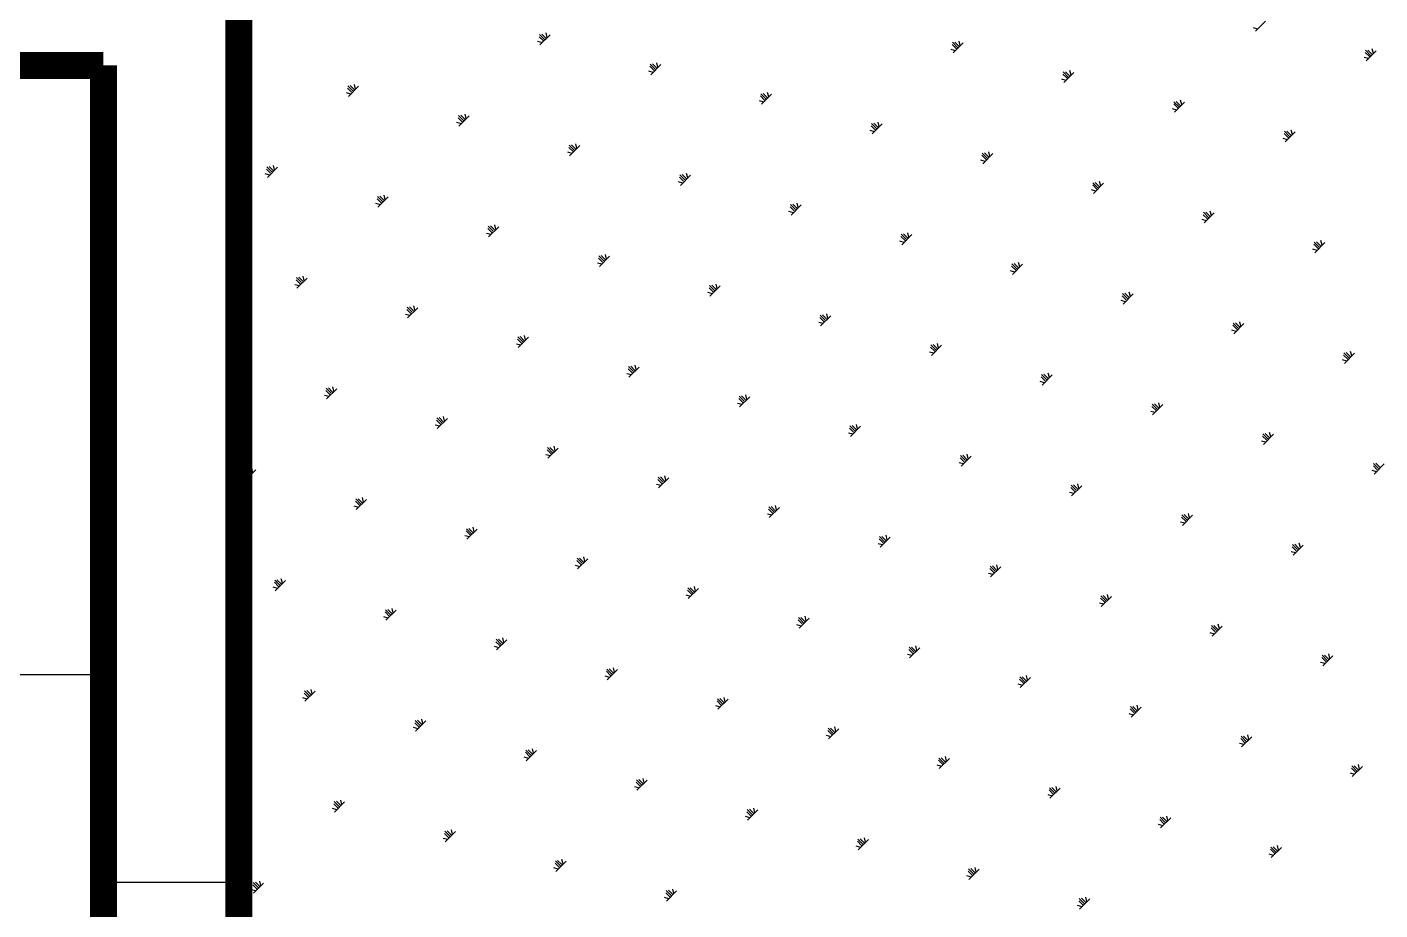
# Model space of a CAD drawing. Header units: millimetres. Extents: x -54.3 to 12.1, y 152.8 to 185.4.
# Drawn here: x -40.248 to -38.749, y 172.067 to 173.045 of the extents above; entities that cross this region are included whole.
import ezdxf

# ---------------------------------------------------------------- set-up
doc = ezdxf.new("R2010")
doc.units = ezdxf.units.MM
doc.header["$LTSCALE"] = 2
for name, color, linetype in [('ALFOMBRA', 101, 'Continuous'), ('AUXILIARES', 210, 'Continuous'), ('MUROS', 30, 'Continuous')]:
    doc.layers.add(name, color=color, linetype=linetype)

msp = doc.modelspace()

# ---------------------------------------------------------------- linework, layer by layer
msp.add_line((-40.1636, 172.3272), (-41.5006, 172.3272))
at = {"layer": 'ALFOMBRA'}
for p, q in [((-38.8868, 173.0402), (-38.8756, 173.0514)), ((-39.6761, 173.0297), (-39.6806, 173.0341)), ((-39.6747, 173.0311), (-39.6803, 173.0367)), ((-39.6798, 173.0249), (-39.6685, 173.0361)), ((-39.6733, 173.0325), (-39.6778, 173.037)), ((-39.6717, 173.0332), (-39.673, 173.0382)), ((-38.8841, 173.0426), (-38.889, 173.0439)), ((-39.6771, 173.0274), (-39.682, 173.0287)), ((-39.2192, 173.0186), (-39.2242, 173.0199)), ((-39.2183, 173.0208), (-39.2228, 173.0253)), ((-39.2169, 173.0223), (-39.2225, 173.0279)), ((-39.2219, 173.0161), (-39.2107, 173.0273)), ((-39.2155, 173.0237), (-39.22, 173.0281)), ((-39.2139, 173.0244), (-39.2152, 173.0293)), ((-38.7591, 173.0134), (-38.7647, 173.0191)), ((-38.7641, 173.0073), (-38.7529, 173.0185)), ((-38.7577, 173.0148), (-38.7622, 173.0193)), ((-38.756, 173.0156), (-38.7574, 173.0205)), ((-40.0136, 173.0021), (-40.0037, 173.0121)), ((-40.0098, 173.007), (-40.0136, 173.0108)), ((-40.0113, 173.0056), (-40.0136, 173.0079)), ((-40.0122, 173.0033), (-40.0136, 173.0037)), ((-40.0084, 173.0084), (-40.0129, 173.0129)), ((-40.0068, 173.0092), (-40.0081, 173.0141)), ((-39.552, 172.9982), (-39.5576, 173.0038)), ((-39.5571, 172.992), (-39.5459, 173.0033)), ((-39.5506, 172.9996), (-39.5551, 173.0041)), ((-39.549, 173.0004), (-39.5503, 173.0053)), ((-38.7614, 173.0098), (-38.7663, 173.0111)), ((-38.7605, 173.012), (-38.765, 173.0165)), ((-39.5544, 172.9945), (-39.5593, 172.9958)), ((-39.5534, 172.9968), (-39.5579, 173.0013)), ((-39.0956, 172.988), (-39.1001, 172.9925)), ((-39.0942, 172.9894), (-39.0998, 172.995)), ((-39.0993, 172.9832), (-39.088, 172.9944)), ((-39.0928, 172.9908), (-39.0973, 172.9953)), ((-39.0912, 172.9916), (-39.0925, 172.9965)), ((-39.8886, 172.9727), (-39.8931, 172.9772)), ((-39.8872, 172.9741), (-39.8928, 172.9797)), ((-39.8922, 172.968), (-39.881, 172.9792)), ((-39.8858, 172.9755), (-39.8903, 172.98)), ((-39.8842, 172.9763), (-39.8855, 172.9812)), ((-39.4263, 172.9675), (-39.4276, 172.9724)), ((-39.0966, 172.9857), (-39.1015, 172.987)), ((-39.8895, 172.9704), (-39.8944, 172.9718)), ((-39.4317, 172.9616), (-39.4366, 172.963)), ((-39.4308, 172.9639), (-39.4353, 172.9684)), ((-39.4294, 172.9653), (-39.435, 172.9709)), ((-39.4344, 172.9592), (-39.4232, 172.9704)), ((-39.428, 172.9667), (-39.4324, 172.9712)), ((-38.9729, 172.9551), (-38.9774, 172.9596)), ((-38.9715, 172.9565), (-38.9772, 172.9621)), ((-38.9766, 172.9503), (-38.9654, 172.9616)), ((-38.9701, 172.9579), (-38.9746, 172.9624)), ((-38.9685, 172.9587), (-38.9698, 172.9636)), ((-39.7659, 172.9399), (-39.7704, 172.9443)), ((-39.7645, 172.9413), (-39.7701, 172.9469)), ((-39.7696, 172.9351), (-39.7583, 172.9463)), ((-39.7631, 172.9427), (-39.7676, 172.9472)), ((-39.7615, 172.9434), (-39.7628, 172.9484)), ((-38.9739, 172.9528), (-38.9788, 172.9541)), ((-39.7669, 172.9376), (-39.7718, 172.9389)), ((-39.3091, 172.9288), (-39.314, 172.9301)), ((-39.3081, 172.931), (-39.3126, 172.9355)), ((-39.3067, 172.9325), (-39.3123, 172.9381)), ((-39.3117, 172.9263), (-39.3005, 172.9375)), ((-39.3053, 172.9339), (-39.3098, 172.9383)), ((-39.3037, 172.9346), (-39.305, 172.9395)), ((-38.8489, 172.9236), (-38.8545, 172.9293)), ((-38.8539, 172.9175), (-38.8427, 172.9287)), ((-38.8475, 172.925), (-38.852, 172.9295)), ((-38.8458, 172.9258), (-38.8472, 172.9307)), ((-39.6418, 172.9084), (-39.6474, 172.914)), ((-39.6469, 172.9022), (-39.6357, 172.9134)), ((-39.6404, 172.9098), (-39.6449, 172.9143)), ((-39.6388, 172.9106), (-39.6401, 172.9155)), ((-38.8512, 172.92), (-38.8561, 172.9213)), ((-38.8503, 172.9222), (-38.8548, 172.9267)), ((-39.6442, 172.9047), (-39.6491, 172.906)), ((-39.6432, 172.907), (-39.6477, 172.9115)), ((-39.1854, 172.8982), (-39.1899, 172.9027)), ((-39.184, 172.8996), (-39.1896, 172.9052)), ((-39.1891, 172.8934), (-39.1778, 172.9046)), ((-39.1826, 172.901), (-39.1871, 172.9055)), ((-39.181, 172.9018), (-39.1823, 172.9067)), ((-39.9784, 172.8829), (-39.9829, 172.8874)), ((-39.977, 172.8843), (-39.9826, 172.8899)), ((-39.982, 172.8782), (-39.9708, 172.8894)), ((-39.9756, 172.8857), (-39.9801, 172.8902)), ((-39.974, 172.8865), (-39.9753, 172.8914)), ((-39.5161, 172.8777), (-39.5175, 172.8826)), ((-39.1864, 172.8959), (-39.1913, 172.8972)), ((-39.9793, 172.8806), (-39.9843, 172.882)), ((-39.5215, 172.8718), (-39.5264, 172.8732)), ((-39.5206, 172.8741), (-39.5251, 172.8786)), ((-39.5192, 172.8755), (-39.5248, 172.8811)), ((-39.5242, 172.8694), (-39.513, 172.8806)), ((-39.5178, 172.8769), (-39.5222, 172.8814)), ((-39.0627, 172.8653), (-39.0672, 172.8698)), ((-39.0613, 172.8667), (-39.067, 172.8723)), ((-39.0664, 172.8605), (-39.0552, 172.8718)), ((-39.0599, 172.8681), (-39.0644, 172.8726)), ((-39.0583, 172.8689), (-39.0596, 172.8738)), ((-39.8557, 172.8501), (-39.8602, 172.8545)), ((-39.8543, 172.8515), (-39.8599, 172.8571)), ((-39.8594, 172.8453), (-39.8481, 172.8565)), ((-39.8529, 172.8529), (-39.8574, 172.8573)), ((-39.8513, 172.8536), (-39.8526, 172.8586)), ((-39.0637, 172.863), (-39.0686, 172.8643)), ((-39.8567, 172.8478), (-39.8616, 172.8491)), ((-39.3989, 172.839), (-39.4038, 172.8403)), ((-39.3979, 172.8412), (-39.4024, 172.8457)), ((-39.3965, 172.8426), (-39.4021, 172.8483)), ((-39.4015, 172.8365), (-39.3903, 172.8477)), ((-39.3951, 172.8441), (-39.3996, 172.8485)), ((-39.3935, 172.8448), (-39.3948, 172.8497)), ((-38.9387, 172.8338), (-38.9443, 172.8395)), ((-38.9437, 172.8277), (-38.9325, 172.8389)), ((-38.9373, 172.8352), (-38.9418, 172.8397)), ((-38.9356, 172.836), (-38.937, 172.8409)), ((-39.7316, 172.8186), (-39.7372, 172.8242)), ((-39.7367, 172.8124), (-39.7255, 172.8236)), ((-39.7302, 172.82), (-39.7347, 172.8245)), ((-39.7286, 172.8208), (-39.7299, 172.8257)), ((-38.941, 172.8302), (-38.9459, 172.8315)), ((-38.9401, 172.8324), (-38.9446, 172.8369)), ((-39.734, 172.8149), (-39.7389, 172.8162)), ((-39.733, 172.8172), (-39.7375, 172.8217)), ((-39.2762, 172.8061), (-39.2811, 172.8074)), ((-39.2752, 172.8084), (-39.2797, 172.8129)), ((-39.2738, 172.8098), (-39.2794, 172.8154)), ((-39.2789, 172.8036), (-39.2677, 172.8148)), ((-39.2724, 172.8112), (-39.2769, 172.8157)), ((-39.2708, 172.812), (-39.2721, 172.8169)), ((-38.813, 172.8032), (-38.8143, 172.8081)), ((-39.6059, 172.7879), (-39.6073, 172.7928)), ((-38.8184, 172.7973), (-38.8233, 172.7986)), ((-38.8174, 172.7996), (-38.8219, 172.8041)), ((-38.816, 172.801), (-38.8216, 172.8066)), ((-38.8211, 172.7948), (-38.8098, 172.806)), ((-38.8146, 172.8024), (-38.8191, 172.8069)), ((-39.6113, 172.782), (-39.6162, 172.7833)), ((-39.6104, 172.7843), (-39.6149, 172.7888)), ((-39.609, 172.7857), (-39.6146, 172.7913)), ((-39.614, 172.7795), (-39.6028, 172.7908)), ((-39.6076, 172.7871), (-39.612, 172.7916)), ((-39.1525, 172.7755), (-39.157, 172.78)), ((-39.1511, 172.7769), (-39.1568, 172.7825)), ((-39.1562, 172.7707), (-39.145, 172.782)), ((-39.1497, 172.7783), (-39.1542, 172.7828)), ((-39.1481, 172.7791), (-39.1494, 172.784)), ((-39.9455, 172.7602), (-39.95, 172.7647)), ((-39.9441, 172.7617), (-39.9497, 172.7673)), ((-39.9492, 172.7555), (-39.9379, 172.7667)), ((-39.9427, 172.7631), (-39.9472, 172.7675)), ((-39.9411, 172.7638), (-39.9424, 172.7687)), ((-39.1535, 172.7732), (-39.1584, 172.7745)), ((-39.9465, 172.758), (-39.9514, 172.7593)), ((-39.4887, 172.7492), (-39.4936, 172.7505)), ((-39.4877, 172.7514), (-39.4922, 172.7559)), ((-39.4863, 172.7528), (-39.4919, 172.7585)), ((-39.4914, 172.7467), (-39.4801, 172.7579)), ((-39.4849, 172.7542), (-39.4894, 172.7587)), ((-39.4833, 172.755), (-39.4846, 172.7599)), ((-39.0285, 172.744), (-39.0341, 172.7497)), ((-39.0335, 172.7379), (-39.0223, 172.7491)), ((-39.0271, 172.7454), (-39.0316, 172.7499)), ((-39.0254, 172.7462), (-39.0268, 172.7511)), ((-39.8214, 172.7288), (-39.827, 172.7344)), ((-39.8265, 172.7226), (-39.8153, 172.7338)), ((-39.82, 172.7302), (-39.8245, 172.7347)), ((-39.8184, 172.731), (-39.8197, 172.7359)), ((-39.0308, 172.7404), (-39.0357, 172.7417)), ((-39.0299, 172.7426), (-39.0344, 172.7471)), ((-39.8238, 172.7251), (-39.8287, 172.7264)), ((-39.8228, 172.7274), (-39.8273, 172.7319)), ((-39.366, 172.7163), (-39.3709, 172.7176)), ((-39.365, 172.7186), (-39.3695, 172.7231)), ((-39.3636, 172.72), (-39.3692, 172.7256)), ((-39.3687, 172.7138), (-39.3575, 172.725)), ((-39.3622, 172.7214), (-39.3667, 172.7259)), ((-39.3606, 172.7222), (-39.3619, 172.7271)), ((-38.9028, 172.7134), (-38.9041, 172.7183)), ((-39.6957, 172.6981), (-39.6971, 172.703)), ((-38.9082, 172.7075), (-38.9131, 172.7088)), ((-38.9072, 172.7098), (-38.9117, 172.7143)), ((-38.9058, 172.7112), (-38.9114, 172.7168)), ((-38.9109, 172.705), (-38.8996, 172.7162)), ((-38.9044, 172.7126), (-38.9089, 172.7171)), ((-39.7011, 172.6922), (-39.706, 172.6935)), ((-39.7002, 172.6945), (-39.7047, 172.699)), ((-39.6988, 172.6959), (-39.7044, 172.7015)), ((-39.7038, 172.6897), (-39.6926, 172.701)), ((-39.6974, 172.6973), (-39.7019, 172.7018)), ((-39.2423, 172.6857), (-39.2468, 172.6902)), ((-39.2409, 172.6871), (-39.2466, 172.6927)), ((-39.246, 172.6809), (-39.2348, 172.6922)), ((-39.2395, 172.6885), (-39.244, 172.693)), ((-39.2379, 172.6893), (-39.2392, 172.6942)), ((-39.2433, 172.6834), (-39.2482, 172.6847)), ((-38.7855, 172.6746), (-38.7904, 172.6759)), ((-38.7845, 172.6769), (-38.789, 172.6814)), ((-38.7831, 172.6783), (-38.7887, 172.6839)), ((-38.7882, 172.6721), (-38.777, 172.6834)), ((-38.7817, 172.6797), (-38.7862, 172.6842)), ((-38.7801, 172.6805), (-38.7814, 172.6854)), ((-39.5785, 172.6594), (-39.5834, 172.6607)), ((-39.5775, 172.6616), (-39.582, 172.6661)), ((-39.5761, 172.663), (-39.5817, 172.6687)), ((-39.5812, 172.6569), (-39.5699, 172.6681)), ((-39.5747, 172.6644), (-39.5792, 172.6689)), ((-39.5731, 172.6652), (-39.5744, 172.6701)), ((-39.1183, 172.6542), (-39.1239, 172.6598)), ((-39.1233, 172.6481), (-39.1121, 172.6593)), ((-39.1169, 172.6556), (-39.1214, 172.6601)), ((-39.1152, 172.6564), (-39.1166, 172.6613)), ((-39.9112, 172.639), (-39.9169, 172.6446)), ((-39.9163, 172.6328), (-39.9051, 172.644)), ((-39.9098, 172.6404), (-39.9143, 172.6449)), ((-39.9082, 172.6412), (-39.9095, 172.6461)), ((-39.1206, 172.6506), (-39.1255, 172.6519)), ((-39.1197, 172.6528), (-39.1242, 172.6573)), ((-39.9136, 172.6353), (-39.9185, 172.6366)), ((-39.9126, 172.6376), (-39.9171, 172.6421)), ((-39.4558, 172.6265), (-39.4607, 172.6278)), ((-39.4548, 172.6288), (-39.4593, 172.6333)), ((-39.4534, 172.6302), (-39.459, 172.6358)), ((-39.4585, 172.624), (-39.4473, 172.6352)), ((-39.452, 172.6316), (-39.4565, 172.6361)), ((-39.4504, 172.6324), (-39.4517, 172.6373)), ((-38.9926, 172.6236), (-38.9939, 172.6285)), ((-39.7855, 172.6083), (-39.7869, 172.6132)), ((-38.998, 172.6177), (-39.0029, 172.619)), ((-38.997, 172.62), (-39.0015, 172.6245)), ((-38.9956, 172.6214), (-39.0012, 172.627)), ((-39.0007, 172.6152), (-38.9894, 172.6264)), ((-38.9942, 172.6228), (-38.9987, 172.6273)), ((-39.7909, 172.6024), (-39.7958, 172.6037)), ((-39.79, 172.6047), (-39.7945, 172.6092)), ((-39.7886, 172.6061), (-39.7942, 172.6117)), ((-39.7936, 172.5999), (-39.7824, 172.6112)), ((-39.7872, 172.6075), (-39.7917, 172.612)), ((-39.3322, 172.5959), (-39.3366, 172.6004)), ((-39.3307, 172.5973), (-39.3364, 172.6029)), ((-39.3358, 172.5911), (-39.3246, 172.6024)), ((-39.3293, 172.5987), (-39.3338, 172.6032)), ((-39.3277, 172.5995), (-39.329, 172.6044)), ((-39.3331, 172.5936), (-39.338, 172.5949)), ((-38.8753, 172.5848), (-38.8802, 172.5861)), ((-38.8743, 172.5871), (-38.8788, 172.5916)), ((-38.8729, 172.5885), (-38.8785, 172.5941)), ((-38.878, 172.5823), (-38.8668, 172.5936)), ((-38.8715, 172.5899), (-38.876, 172.5944)), ((-38.8699, 172.5907), (-38.8712, 172.5956)), ((-39.6683, 172.5696), (-39.6732, 172.5709)), ((-39.6673, 172.5718), (-39.6718, 172.5763)), ((-39.6659, 172.5732), (-39.6715, 172.5789)), ((-39.671, 172.5671), (-39.6597, 172.5783)), ((-39.6645, 172.5746), (-39.669, 172.5791)), ((-39.6629, 172.5754), (-39.6642, 172.5803)), ((-39.2095, 172.563), (-39.214, 172.5675)), ((-39.2081, 172.5644), (-39.2137, 172.57)), ((-39.2131, 172.5583), (-39.2019, 172.5695)), ((-39.2067, 172.5658), (-39.2112, 172.5703)), ((-39.2051, 172.5666), (-39.2064, 172.5715)), ((-40.001, 172.5492), (-40.0067, 172.5548)), ((-40.0061, 172.543), (-39.9949, 172.5542)), ((-39.9996, 172.5506), (-40.0041, 172.5551)), ((-39.998, 172.5514), (-39.9993, 172.5563)), ((-39.2104, 172.5608), (-39.2153, 172.5621)), ((-38.7526, 172.5519), (-38.7575, 172.5533)), ((-38.7517, 172.5542), (-38.7561, 172.5587)), ((-38.7503, 172.5556), (-38.7559, 172.5612)), ((-38.7553, 172.5495), (-38.7441, 172.5607)), ((-38.7489, 172.557), (-38.7533, 172.5615)), ((-40.0034, 172.5455), (-40.0083, 172.5468)), ((-40.0024, 172.5478), (-40.0069, 172.5523)), ((-39.5456, 172.5367), (-39.5505, 172.538)), ((-39.5446, 172.539), (-39.5491, 172.5435)), ((-39.5432, 172.5404), (-39.5488, 172.546)), ((-39.5483, 172.5342), (-39.5371, 172.5454)), ((-39.5418, 172.5418), (-39.5463, 172.5463)), ((-39.5402, 172.5426), (-39.5415, 172.5475)), ((-39.084, 172.533), (-39.0885, 172.5375)), ((-39.0824, 172.5338), (-39.0837, 172.5387)), ((-39.8753, 172.5185), (-39.8767, 172.5234)), ((-39.0878, 172.5279), (-39.0927, 172.5292)), ((-39.0868, 172.5302), (-39.0913, 172.5346)), ((-39.0854, 172.5316), (-39.091, 172.5372)), ((-39.0905, 172.5254), (-39.0792, 172.5366)), ((-39.8807, 172.5126), (-39.8856, 172.5139)), ((-39.8798, 172.5149), (-39.8843, 172.5194)), ((-39.8784, 172.5163), (-39.884, 172.5219)), ((-39.8834, 172.5101), (-39.8722, 172.5214)), ((-39.877, 172.5177), (-39.8815, 172.5222)), ((-39.422, 172.5061), (-39.4264, 172.5106)), ((-39.4205, 172.5075), (-39.4262, 172.5131)), ((-39.4256, 172.5013), (-39.4144, 172.5126)), ((-39.4191, 172.5089), (-39.4236, 172.5134)), ((-39.4175, 172.5097), (-39.4188, 172.5146)), ((-39.4229, 172.5038), (-39.4278, 172.5051)), ((-38.9651, 172.495), (-38.97, 172.4963)), ((-38.9641, 172.4973), (-38.9686, 172.5018)), ((-38.9627, 172.4987), (-38.9683, 172.5043)), ((-38.9678, 172.4925), (-38.9566, 172.5038)), ((-38.9613, 172.5001), (-38.9658, 172.5046)), ((-38.9597, 172.5009), (-38.961, 172.5058)), ((-39.7581, 172.4798), (-39.763, 172.4811)), ((-39.7571, 172.482), (-39.7616, 172.4865)), ((-39.7557, 172.4834), (-39.7613, 172.489)), ((-39.7608, 172.4773), (-39.7495, 172.4885)), ((-39.7543, 172.4848), (-39.7588, 172.4893)), ((-39.7527, 172.4856), (-39.754, 172.4905)), ((-39.2993, 172.4732), (-39.3038, 172.4777)), ((-39.2979, 172.4746), (-39.3035, 172.4802)), ((-39.3029, 172.4685), (-39.2917, 172.4797)), ((-39.2965, 172.476), (-39.301, 172.4805)), ((-39.2949, 172.4768), (-39.2962, 172.4817)), ((-39.3002, 172.471), (-39.3051, 172.4723)), ((-38.8424, 172.4621), (-38.8473, 172.4635)), ((-38.8415, 172.4644), (-38.846, 172.4689)), ((-38.8401, 172.4658), (-38.8457, 172.4714)), ((-38.8451, 172.4597), (-38.8339, 172.4709)), ((-38.8387, 172.4672), (-38.8431, 172.4717)), ((-38.837, 172.468), (-38.8383, 172.4729)), ((-39.6354, 172.4469), (-39.6403, 172.4482)), ((-39.6344, 172.4492), (-39.6389, 172.4537)), ((-39.633, 172.4506), (-39.6386, 172.4562)), ((-39.6381, 172.4444), (-39.6269, 172.4556)), ((-39.6316, 172.452), (-39.6361, 172.4565)), ((-39.63, 172.4528), (-39.6313, 172.4577)), ((-39.1738, 172.4432), (-39.1783, 172.4477)), ((-39.1722, 172.4439), (-39.1735, 172.4489)), ((-39.9651, 172.4287), (-39.9665, 172.4336)), ((-39.1776, 172.4381), (-39.1825, 172.4394)), ((-39.1766, 172.4404), (-39.1811, 172.4448)), ((-39.1752, 172.4418), (-39.1808, 172.4474)), ((-39.1803, 172.4356), (-39.169, 172.4468)), ((-39.9705, 172.4228), (-39.9754, 172.4241)), ((-39.9696, 172.4251), (-39.9741, 172.4296)), ((-39.9682, 172.4265), (-39.9738, 172.4321)), ((-39.9732, 172.4203), (-39.962, 172.4316)), ((-39.9668, 172.4279), (-39.9713, 172.4324)), ((-39.5118, 172.4163), (-39.5162, 172.4208)), ((-39.5104, 172.4177), (-39.516, 172.4233)), ((-39.5154, 172.4115), (-39.5042, 172.4228)), ((-39.5089, 172.4191), (-39.5134, 172.4236)), ((-39.5073, 172.4199), (-39.5086, 172.4248)), ((-39.5127, 172.414), (-39.5176, 172.4153)), ((-39.0549, 172.4052), (-39.0598, 172.4065)), ((-39.0539, 172.4075), (-39.0584, 172.412)), ((-39.0525, 172.4089), (-39.0581, 172.4145)), ((-39.0576, 172.4027), (-39.0464, 172.414)), ((-39.0511, 172.4103), (-39.0556, 172.4148)), ((-39.0495, 172.4111), (-39.0508, 172.416)), ((-39.8479, 172.39), (-39.8528, 172.3913)), ((-39.8469, 172.3922), (-39.8514, 172.3967)), ((-39.8455, 172.3936), (-39.8511, 172.3992)), ((-39.8506, 172.3875), (-39.8393, 172.3987)), ((-39.8441, 172.395), (-39.8486, 172.3995)), ((-39.8425, 172.3958), (-39.8438, 172.4007)), ((-39.3891, 172.3834), (-39.3936, 172.3879)), ((-39.3877, 172.3848), (-39.3933, 172.3904)), ((-39.3927, 172.3787), (-39.3815, 172.3899)), ((-39.3863, 172.3862), (-39.3908, 172.3907)), ((-39.3847, 172.387), (-39.386, 172.3919)), ((-39.39, 172.3811), (-39.395, 172.3825)), ((-38.9322, 172.3723), (-38.9371, 172.3737)), ((-38.9313, 172.3746), (-38.9358, 172.3791)), ((-38.9299, 172.376), (-38.9355, 172.3816)), ((-38.9349, 172.3699), (-38.9237, 172.3811)), ((-38.9285, 172.3774), (-38.9329, 172.3819)), ((-38.9268, 172.3782), (-38.9282, 172.3831)), ((-39.7252, 172.3571), (-39.7301, 172.3584)), ((-39.7242, 172.3594), (-39.7287, 172.3638)), ((-39.7228, 172.3608), (-39.7284, 172.3664)), ((-39.7279, 172.3546), (-39.7167, 172.3658)), ((-39.7214, 172.3622), (-39.7259, 172.3667)), ((-39.7198, 172.363), (-39.7211, 172.3679)), ((-39.265, 172.352), (-39.2706, 172.3576)), ((-39.2636, 172.3534), (-39.2681, 172.3578)), ((-39.262, 172.3541), (-39.2633, 172.3591)), ((-39.2674, 172.3483), (-39.2723, 172.3496)), ((-39.2664, 172.3506), (-39.2709, 172.355)), ((-39.2701, 172.3458), (-39.2588, 172.357)), ((-38.8086, 172.3417), (-38.8131, 172.3462)), ((-38.8072, 172.3431), (-38.8128, 172.3488)), ((-38.8122, 172.337), (-38.801, 172.3482)), ((-38.8058, 172.3446), (-38.8103, 172.349)), ((-38.8042, 172.3453), (-38.8055, 172.3502)), ((-39.6016, 172.3265), (-39.606, 172.331)), ((-39.6002, 172.3279), (-39.6058, 172.3335)), ((-39.6052, 172.3217), (-39.594, 172.333)), ((-39.5988, 172.3293), (-39.6032, 172.3338)), ((-39.5971, 172.3301), (-39.5984, 172.335)), ((-38.8096, 172.3395), (-38.8145, 172.3408)), ((-39.6025, 172.3242), (-39.6074, 172.3255)), ((-39.1447, 172.3154), (-39.1496, 172.3167)), ((-39.1437, 172.3177), (-39.1482, 172.3222)), ((-39.1423, 172.3191), (-39.1479, 172.3247)), ((-39.1474, 172.3129), (-39.1362, 172.3241)), ((-39.1409, 172.3205), (-39.1454, 172.325)), ((-39.1393, 172.3213), (-39.1406, 172.3262)), ((-39.9377, 172.3002), (-39.9426, 172.3015)), ((-39.9367, 172.3024), (-39.9412, 172.3069)), ((-39.9353, 172.3038), (-39.9409, 172.3094)), ((-39.9404, 172.2977), (-39.9291, 172.3089)), ((-39.9339, 172.3052), (-39.9384, 172.3097)), ((-39.9323, 172.306), (-39.9336, 172.3109)), ((-39.4789, 172.2936), (-39.4834, 172.2981)), ((-39.4775, 172.295), (-39.4831, 172.3006)), ((-39.4825, 172.2889), (-39.4713, 172.3001)), ((-39.4761, 172.2964), (-39.4806, 172.3009)), ((-39.4745, 172.2972), (-39.4758, 172.3021)), ((-39.4798, 172.2913), (-39.4848, 172.2927)), ((-39.022, 172.2825), (-39.0269, 172.2839)), ((-39.0211, 172.2848), (-39.0256, 172.2893)), ((-39.0197, 172.2862), (-39.0253, 172.2918)), ((-39.0247, 172.2801), (-39.0135, 172.2913)), ((-39.0183, 172.2876), (-39.0227, 172.2921)), ((-39.0166, 172.2884), (-39.018, 172.2933)), ((-39.815, 172.2673), (-39.8199, 172.2686)), ((-39.814, 172.2696), (-39.8185, 172.274)), ((-39.8126, 172.271), (-39.8182, 172.2766)), ((-39.8177, 172.2648), (-39.8065, 172.276)), ((-39.8112, 172.2724), (-39.8157, 172.2769)), ((-39.8096, 172.2732), (-39.8109, 172.2781)), ((-39.3548, 172.2622), (-39.3604, 172.2678)), ((-39.3534, 172.2636), (-39.3579, 172.268)), ((-39.3518, 172.2643), (-39.3531, 172.2693)), ((-39.3572, 172.2585), (-39.3621, 172.2598)), ((-39.3562, 172.2608), (-39.3607, 172.2652)), ((-39.3599, 172.256), (-39.3486, 172.2672)), ((-38.8984, 172.2519), (-38.9029, 172.2564)), ((-38.897, 172.2533), (-38.9026, 172.259)), ((-38.9021, 172.2472), (-38.8908, 172.2584)), ((-38.8956, 172.2547), (-38.9001, 172.2592)), ((-38.894, 172.2555), (-38.8953, 172.2604)), ((-39.6914, 172.2367), (-39.6958, 172.2412)), ((-39.69, 172.2381), (-39.6956, 172.2437)), ((-39.695, 172.2319), (-39.6838, 172.2432)), ((-39.6886, 172.2395), (-39.693, 172.244)), ((-39.6869, 172.2403), (-39.6882, 172.2452)), ((-38.8994, 172.2497), (-38.9043, 172.251)), ((-39.6923, 172.2344), (-39.6972, 172.2357)), ((-39.2345, 172.2256), (-39.2394, 172.2269)), ((-39.2335, 172.2279), (-39.238, 172.2324)), ((-39.2321, 172.2293), (-39.2377, 172.2349)), ((-39.2372, 172.2231), (-39.226, 172.2343)), ((-39.2307, 172.2307), (-39.2352, 172.2352)), ((-39.2291, 172.2315), (-39.2304, 172.2364)), ((-38.7757, 172.2191), (-38.7802, 172.2236)), ((-38.7743, 172.2205), (-38.7799, 172.2261)), ((-38.7794, 172.2143), (-38.7682, 172.2255)), ((-38.7729, 172.2219), (-38.7774, 172.2264)), ((-38.7713, 172.2227), (-38.7726, 172.2276)), ((-39.5687, 172.2038), (-39.5732, 172.2083)), ((-39.5673, 172.2052), (-39.5729, 172.2108)), ((-39.5723, 172.1991), (-39.5611, 172.2103)), ((-39.5659, 172.2066), (-39.5704, 172.2111)), ((-39.5643, 172.2074), (-39.5656, 172.2123)), ((-38.7767, 172.2168), (-38.7816, 172.2181)), ((-39.5696, 172.2015), (-39.5746, 172.2029)), ((-39.1118, 172.1927), (-39.1167, 172.1941)), ((-39.1109, 172.195), (-39.1154, 172.1995)), ((-39.1095, 172.1964), (-39.1151, 172.202)), ((-39.1145, 172.1903), (-39.1033, 172.2015)), ((-39.1081, 172.1978), (-39.1126, 172.2023)), ((-39.1064, 172.1986), (-39.1078, 172.2035)), ((-39.9048, 172.1775), (-39.9097, 172.1788)), ((-39.9038, 172.1798), (-39.9083, 172.1842)), ((-39.9024, 172.1812), (-39.908, 172.1868)), ((-39.9075, 172.175), (-39.8963, 172.1862)), ((-39.901, 172.1826), (-39.9055, 172.1871)), ((-39.8994, 172.1833), (-39.9007, 172.1883)), ((-39.4446, 172.1724), (-39.4502, 172.178)), ((-39.4432, 172.1738), (-39.4477, 172.1782)), ((-39.4416, 172.1745), (-39.4429, 172.1794)), ((-39.447, 172.1687), (-39.4519, 172.17)), ((-39.446, 172.1709), (-39.4505, 172.1754)), ((-39.4497, 172.1662), (-39.4384, 172.1774)), ((-38.9882, 172.1621), (-38.9927, 172.1666)), ((-38.9868, 172.1635), (-38.9924, 172.1692)), ((-38.9919, 172.1574), (-38.9806, 172.1686)), ((-38.9854, 172.1649), (-38.9899, 172.1694)), ((-38.9838, 172.1657), (-38.9851, 172.1706)), ((-39.7812, 172.1469), (-39.7857, 172.1514)), ((-39.7798, 172.1483), (-39.7854, 172.1539)), ((-39.7848, 172.1421), (-39.7736, 172.1534)), ((-39.7784, 172.1497), (-39.7828, 172.1542)), ((-39.7767, 172.1505), (-39.778, 172.1554)), ((-38.9892, 172.1599), (-38.9941, 172.1612)), ((-39.7821, 172.1446), (-39.787, 172.1459)), ((-39.3243, 172.1358), (-39.3292, 172.1371)), ((-39.3233, 172.1381), (-39.3278, 172.1426)), ((-39.3219, 172.1395), (-39.3276, 172.1451)), ((-39.327, 172.1333), (-39.3158, 172.1445)), ((-39.3205, 172.1409), (-39.325, 172.1454)), ((-39.3189, 172.1417), (-39.3202, 172.1466)), ((-38.8655, 172.1293), (-38.87, 172.1338)), ((-38.8641, 172.1307), (-38.8697, 172.1363)), ((-38.8692, 172.1245), (-38.858, 172.1357)), ((-38.8627, 172.1321), (-38.8672, 172.1366)), ((-38.8611, 172.1329), (-38.8624, 172.1378)), ((-39.6585, 172.114), (-39.663, 172.1185)), ((-39.6571, 172.1154), (-39.6627, 172.121)), ((-39.6621, 172.1093), (-39.6509, 172.1205)), ((-39.6557, 172.1168), (-39.6602, 172.1213)), ((-39.6541, 172.1176), (-39.6554, 172.1225)), ((-38.8665, 172.127), (-38.8714, 172.1283)), ((-39.6595, 172.1117), (-39.6644, 172.1131)), ((-39.2016, 172.1029), (-39.2065, 172.1042)), ((-39.2007, 172.1052), (-39.2052, 172.1097)), ((-39.1993, 172.1066), (-39.2049, 172.1122)), ((-39.2043, 172.1004), (-39.1931, 172.1117)), ((-39.1979, 172.108), (-39.2024, 172.1125)), ((-39.1962, 172.1088), (-39.1976, 172.1137)), ((-39.9946, 172.0877), (-39.9995, 172.089)), ((-39.9936, 172.09), (-39.9981, 172.0944)), ((-39.9922, 172.0914), (-39.9978, 172.097)), ((-39.9973, 172.0852), (-39.9861, 172.0964)), ((-39.9908, 172.0928), (-39.9953, 172.0972)), ((-39.9892, 172.0935), (-39.9905, 172.0985)), ((-39.5344, 172.0825), (-39.54, 172.0882)), ((-39.5395, 172.0764), (-39.5283, 172.0876)), ((-39.533, 172.084), (-39.5375, 172.0884)), ((-39.5314, 172.0847), (-39.5327, 172.0896)), ((-39.5368, 172.0789), (-39.5417, 172.0802)), ((-39.5358, 172.0811), (-39.5403, 172.0856)), ((-39.078, 172.0723), (-39.0825, 172.0768)), ((-39.0766, 172.0737), (-39.0822, 172.0794)), ((-39.0817, 172.0676), (-39.0704, 172.0788)), ((-39.0752, 172.0751), (-39.0797, 172.0796)), ((-39.0736, 172.0759), (-39.0749, 172.0808)), ((-39.079, 172.0701), (-39.0839, 172.0714))]:
    msp.add_line(p, q, dxfattribs=at)
at = {"layer": 'AUXILIARES'}
msp.add_line((-40.0136, 172.0969), (-40.1636, 172.0969), dxfattribs=at)
at = {"layer": 'MUROS', "const_width": 0.03}
for points in [[(-40.0136, 171.0417), (-40.0136, 173.1522)], [(-43.0854, 173.0022), (-40.1636, 173.0022)], [(-40.1636, 170.9795), (-40.1636, 173.0022)]]:
    msp.add_lwpolyline(points, dxfattribs=at)

doc.saveas('drawing.dxf')
